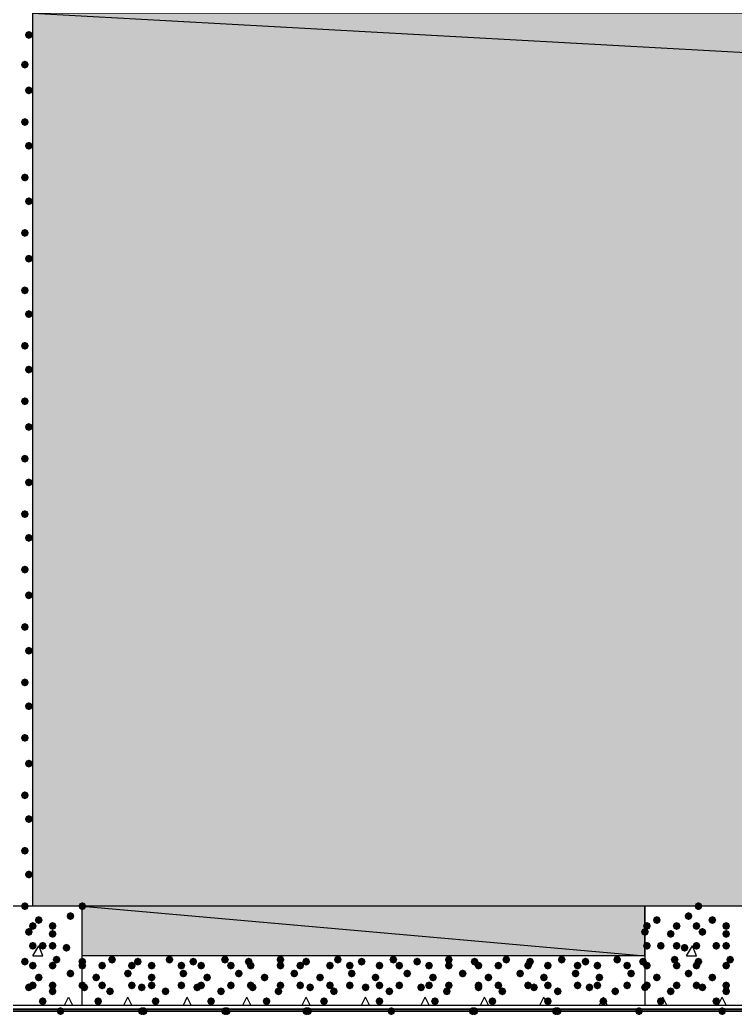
# Model space of a CAD drawing. Header units: millimetres. Extents: x 0 to 420, y 0 to 297.
# Drawn here: x 39.43 to 54.72, y 84.33 to 105.6 of the extents above; entities that cross this region are included whole.
import ezdxf

# ---------------------------------------------------------------- set-up
doc = ezdxf.new("R2010")
doc.units = ezdxf.units.MM
doc.layers.get('0').update_dxf_attribs({"linetype": 'CONTINUOUS'})

msp = doc.modelspace()

# ---------------------------------------------------------------- hatches: boundary and pattern name
at = {"true_color": 0x000008}
h = msp.add_hatch(color=0, dxfattribs=at)
h.paths.add_polyline_path([(385.826, 105.748667), (39.708667, 105.748667), (385.826, 86.656333)], flags=0)
h.paths.add_polyline_path([(39.708667, 105.748667), (385.826, 86.656333), (39.708667, 86.656333)], flags=0)
for points in [[(39.708667, 105.283), (39.683796, 105.223204), (39.624, 105.198333), (39.564204, 105.223204), (39.539333, 105.283), (39.564204, 105.342796), (39.624, 105.367667), (39.683796, 105.342796)], [(39.624, 104.648), (39.599129, 104.588204), (39.539333, 104.563333), (39.479538, 104.588204), (39.454667, 104.648), (39.479537, 104.707796), (39.539333, 104.732667), (39.599129, 104.707796)], [(39.708667, 104.097667), (39.683796, 104.037871), (39.624, 104.013), (39.564204, 104.037871), (39.539333, 104.097667), (39.564204, 104.157462), (39.624, 104.182333), (39.683796, 104.157463)], [(39.624, 103.420333), (39.599129, 103.360538), (39.539333, 103.335667), (39.479538, 103.360538), (39.454667, 103.420333), (39.479537, 103.480129), (39.539333, 103.505), (39.599129, 103.480129)], [(39.708667, 102.912333), (39.683796, 102.852537), (39.624, 102.827667), (39.564204, 102.852537), (39.539333, 102.912333), (39.564204, 102.972129), (39.624, 102.997), (39.683796, 102.972129)], [(39.624, 102.235), (39.599129, 102.175204), (39.539333, 102.150333), (39.479538, 102.175204), (39.454667, 102.235), (39.479537, 102.294796), (39.539333, 102.319667), (39.599129, 102.294796)], [(39.708667, 101.727), (39.683796, 101.667204), (39.624, 101.642333), (39.564204, 101.667204), (39.539333, 101.727), (39.564204, 101.786796), (39.624, 101.811667), (39.683796, 101.786796)], [(39.624, 101.049667), (39.599129, 100.989871), (39.539333, 100.965), (39.479538, 100.989871), (39.454667, 101.049667), (39.479537, 101.109462), (39.539333, 101.134333), (39.599129, 101.109463)], [(39.708667, 100.499333), (39.683796, 100.439537), (39.624, 100.414667), (39.564204, 100.439537), (39.539333, 100.499333), (39.564204, 100.559129), (39.624, 100.584), (39.683796, 100.559129)], [(39.624, 99.822), (39.599129, 99.762204), (39.539333, 99.737333), (39.479538, 99.762204), (39.454667, 99.822), (39.479537, 99.881796), (39.539333, 99.906667), (39.599129, 99.881796)], [(39.708667, 99.314), (39.683796, 99.254204), (39.624, 99.229333), (39.564204, 99.254204), (39.539333, 99.314), (39.564204, 99.373796), (39.624, 99.398667), (39.683796, 99.373796)], [(39.624, 98.636667), (39.599129, 98.576871), (39.539333, 98.552), (39.479538, 98.576871), (39.454667, 98.636667), (39.479537, 98.696462), (39.539333, 98.721333), (39.599129, 98.696463)], [(39.708667, 98.128667), (39.683796, 98.068871), (39.624, 98.044), (39.564204, 98.068871), (39.539333, 98.128667), (39.564204, 98.188462), (39.624, 98.213333), (39.683796, 98.188463)], [(39.624, 97.451333), (39.599129, 97.391537), (39.539333, 97.366667), (39.479538, 97.391537), (39.454667, 97.451333), (39.479537, 97.511129), (39.539333, 97.536), (39.599129, 97.511129)], [(39.708667, 96.901), (39.683796, 96.841204), (39.624, 96.816333), (39.564204, 96.841204), (39.539333, 96.901), (39.564204, 96.960796), (39.624, 96.985667), (39.683796, 96.960796)], [(39.624, 96.223667), (39.599129, 96.163871), (39.539333, 96.139), (39.479538, 96.163871), (39.454667, 96.223667), (39.479537, 96.283462), (39.539333, 96.308333), (39.599129, 96.283463)], [(39.708667, 95.715667), (39.683796, 95.655871), (39.624, 95.631), (39.564204, 95.655871), (39.539333, 95.715667), (39.564204, 95.775462), (39.624, 95.800333), (39.683796, 95.775463)], [(39.624, 95.038333), (39.599129, 94.978538), (39.539333, 94.953667), (39.479538, 94.978538), (39.454667, 95.038333), (39.479537, 95.098129), (39.539333, 95.123), (39.599129, 95.098129)], [(39.708667, 94.530333), (39.683796, 94.470538), (39.624, 94.445667), (39.564204, 94.470538), (39.539333, 94.530333), (39.564204, 94.590129), (39.624, 94.615), (39.683796, 94.590129)], [(39.624, 93.853), (39.599129, 93.793204), (39.539333, 93.768333), (39.479538, 93.793204), (39.454667, 93.853), (39.479537, 93.912796), (39.539333, 93.937667), (39.599129, 93.912796)], [(39.708667, 93.302667), (39.683796, 93.242871), (39.624, 93.218), (39.564204, 93.242871), (39.539333, 93.302667), (39.564204, 93.362462), (39.624, 93.387333), (39.683796, 93.362463)], [(39.624, 92.625333), (39.599129, 92.565538), (39.539333, 92.540667), (39.479538, 92.565538), (39.454667, 92.625333), (39.479537, 92.685129), (39.539333, 92.71), (39.599129, 92.685129)], [(39.708667, 92.117333), (39.683796, 92.057537), (39.624, 92.032667), (39.564204, 92.057537), (39.539333, 92.117333), (39.564204, 92.177129), (39.624, 92.202), (39.683796, 92.177129)], [(39.624, 91.44), (39.599129, 91.380204), (39.539333, 91.355333), (39.479538, 91.380204), (39.454667, 91.44), (39.479537, 91.499796), (39.539333, 91.524667), (39.599129, 91.499796)], [(39.708667, 90.932), (39.683796, 90.872204), (39.624, 90.847333), (39.564204, 90.872204), (39.539333, 90.932), (39.564204, 90.991796), (39.624, 91.016667), (39.683796, 90.991796)], [(39.624, 90.254667), (39.599129, 90.194871), (39.539333, 90.17), (39.479538, 90.194871), (39.454667, 90.254667), (39.479537, 90.314462), (39.539333, 90.339333), (39.599129, 90.314463)], [(39.708667, 89.704333), (39.683796, 89.644537), (39.624, 89.619667), (39.564204, 89.644537), (39.539333, 89.704333), (39.564204, 89.764129), (39.624, 89.789), (39.683796, 89.764129)], [(39.624, 89.027), (39.599129, 88.967204), (39.539333, 88.942333), (39.479538, 88.967204), (39.454667, 89.027), (39.479537, 89.086796), (39.539333, 89.111667), (39.599129, 89.086796)], [(39.708667, 88.519), (39.683796, 88.459204), (39.624, 88.434333), (39.564204, 88.459204), (39.539333, 88.519), (39.564204, 88.578796), (39.624, 88.603667), (39.683796, 88.578796)], [(39.624, 87.841667), (39.599129, 87.781871), (39.539333, 87.757), (39.479538, 87.781871), (39.454667, 87.841667), (39.479537, 87.901462), (39.539333, 87.926333), (39.599129, 87.901463)], [(39.708667, 87.333667), (39.683796, 87.273871), (39.624, 87.249), (39.564204, 87.273871), (39.539333, 87.333667), (39.564204, 87.393462), (39.624, 87.418333), (39.683796, 87.393463)], [(41.486667, 85.513333), (41.461796, 85.453537), (41.402, 85.428667), (41.342204, 85.453537), (41.317333, 85.513333), (41.342204, 85.573129), (41.402, 85.598), (41.461796, 85.573129)], [(42.037, 85.471), (42.012129, 85.411204), (41.952333, 85.386333), (41.892538, 85.411204), (41.867667, 85.471), (41.892537, 85.530796), (41.952333, 85.555667), (42.012129, 85.530796)], [(42.714333, 85.513333), (42.689462, 85.453537), (42.629667, 85.428667), (42.569871, 85.453537), (42.545, 85.513333), (42.569871, 85.573129), (42.629667, 85.598), (42.689462, 85.573129)], [(43.222333, 85.471), (43.197463, 85.411204), (43.137667, 85.386333), (43.077871, 85.411204), (43.053, 85.471), (43.077871, 85.530796), (43.137667, 85.555667), (43.197462, 85.530796)], [(43.899667, 85.513333), (43.874796, 85.453537), (43.815, 85.428667), (43.755204, 85.453537), (43.730333, 85.513333), (43.755204, 85.573129), (43.815, 85.598), (43.874796, 85.573129)], [(44.407667, 85.471), (44.382796, 85.411204), (44.323, 85.386333), (44.263204, 85.411204), (44.238333, 85.471), (44.263204, 85.530796), (44.323, 85.555667), (44.382796, 85.530796)], [(45.085, 85.513333), (45.060129, 85.453537), (45.000333, 85.428667), (44.940538, 85.453537), (44.915667, 85.513333), (44.940537, 85.573129), (45.000333, 85.598), (45.060129, 85.573129)], [(45.635333, 85.471), (45.610463, 85.411204), (45.550667, 85.386333), (45.490871, 85.411204), (45.466, 85.471), (45.490871, 85.530796), (45.550667, 85.555667), (45.610462, 85.530796)], [(46.312667, 85.513333), (46.287796, 85.453537), (46.228, 85.428667), (46.168204, 85.453537), (46.143333, 85.513333), (46.168204, 85.573129), (46.228, 85.598), (46.287796, 85.573129)], [(46.820667, 85.471), (46.795796, 85.411204), (46.736, 85.386333), (46.676204, 85.411204), (46.651333, 85.471), (46.676204, 85.530796), (46.736, 85.555667), (46.795796, 85.530796)], [(47.498, 85.513333), (47.473129, 85.453537), (47.413333, 85.428667), (47.353537, 85.453537), (47.328667, 85.513333), (47.353537, 85.573129), (47.413333, 85.598), (47.473129, 85.573129)], [(48.006, 85.471), (47.981129, 85.411204), (47.921333, 85.386333), (47.861537, 85.411204), (47.836667, 85.471), (47.861537, 85.530796), (47.921333, 85.555667), (47.981129, 85.530796)], [(48.683333, 85.513333), (48.658463, 85.453537), (48.598667, 85.428667), (48.538871, 85.453537), (48.514, 85.513333), (48.538871, 85.573129), (48.598667, 85.598), (48.658462, 85.573129)], [(49.233667, 85.471), (49.208796, 85.411204), (49.149, 85.386333), (49.089204, 85.411204), (49.064333, 85.471), (49.089204, 85.530796), (49.149, 85.555667), (49.208796, 85.530796)], [(49.911, 85.513333), (49.886129, 85.453537), (49.826333, 85.428667), (49.766537, 85.453537), (49.741667, 85.513333), (49.766537, 85.573129), (49.826333, 85.598), (49.886129, 85.573129)], [(50.419, 85.471), (50.394129, 85.411204), (50.334333, 85.386333), (50.274538, 85.411204), (50.249667, 85.471), (50.274537, 85.530796), (50.334333, 85.555667), (50.394129, 85.530796)], [(51.096333, 85.513333), (51.071462, 85.453537), (51.011667, 85.428667), (50.951871, 85.453537), (50.927, 85.513333), (50.951871, 85.573129), (51.011667, 85.598), (51.071462, 85.573129)], [(51.604333, 85.471), (51.579462, 85.411204), (51.519667, 85.386333), (51.459871, 85.411204), (51.435, 85.471), (51.459871, 85.530796), (51.519667, 85.555667), (51.579462, 85.530796)], [(52.281667, 85.513333), (52.256796, 85.453537), (52.197, 85.428667), (52.137204, 85.453537), (52.112333, 85.513333), (52.137204, 85.573129), (52.197, 85.598), (52.256796, 85.573129)], [(52.832, 85.471), (52.807129, 85.411204), (52.747333, 85.386333), (52.687538, 85.411204), (52.662667, 85.471), (52.687537, 85.530796), (52.747333, 85.555667), (52.807129, 85.530796)], [(40.851667, 85.386333), (40.826796, 85.326537), (40.767, 85.301667), (40.707204, 85.326537), (40.682333, 85.386333), (40.707204, 85.446129), (40.767, 85.471), (40.826796, 85.446129)], [(41.275, 85.386333), (41.250129, 85.326537), (41.190333, 85.301667), (41.130538, 85.326537), (41.105667, 85.386333), (41.130537, 85.446129), (41.190333, 85.471), (41.250129, 85.446129)], [(41.91, 85.386333), (41.885129, 85.326537), (41.825333, 85.301667), (41.765538, 85.326537), (41.740667, 85.386333), (41.765537, 85.446129), (41.825333, 85.471), (41.885129, 85.446129)], [(42.333333, 85.386333), (42.308463, 85.326537), (42.248667, 85.301667), (42.188871, 85.326537), (42.164, 85.386333), (42.188871, 85.446129), (42.248667, 85.471), (42.308462, 85.446129)], [(42.968333, 85.386333), (42.943463, 85.326537), (42.883667, 85.301667), (42.823871, 85.326537), (42.799, 85.386333), (42.823871, 85.446129), (42.883667, 85.471), (42.943462, 85.446129)], [(43.391667, 85.386333), (43.366796, 85.326537), (43.307, 85.301667), (43.247204, 85.326537), (43.222333, 85.386333), (43.247204, 85.446129), (43.307, 85.471), (43.366796, 85.446129)], [(44.026667, 85.386333), (44.001796, 85.326537), (43.942, 85.301667), (43.882204, 85.326537), (43.857333, 85.386333), (43.882204, 85.446129), (43.942, 85.471), (44.001796, 85.446129)], [(44.45, 85.386333), (44.425129, 85.326537), (44.365333, 85.301667), (44.305538, 85.326537), (44.280667, 85.386333), (44.305537, 85.446129), (44.365333, 85.471), (44.425129, 85.446129)], [(45.085, 85.386333), (45.060129, 85.326537), (45.000333, 85.301667), (44.940538, 85.326537), (44.915667, 85.386333), (44.940537, 85.446129), (45.000333, 85.471), (45.060129, 85.446129)], [(45.508333, 85.386333), (45.483463, 85.326537), (45.423667, 85.301667), (45.363871, 85.326537), (45.339, 85.386333), (45.363871, 85.446129), (45.423667, 85.471), (45.483462, 85.446129)], [(46.143333, 85.386333), (46.118463, 85.326537), (46.058667, 85.301667), (45.998871, 85.326537), (45.974, 85.386333), (45.998871, 85.446129), (46.058667, 85.471), (46.118462, 85.446129)], [(46.566667, 85.386333), (46.541796, 85.326537), (46.482, 85.301667), (46.422204, 85.326537), (46.397333, 85.386333), (46.422204, 85.446129), (46.482, 85.471), (46.541796, 85.446129)], [(47.201667, 85.386333), (47.176796, 85.326537), (47.117, 85.301667), (47.057204, 85.326537), (47.032333, 85.386333), (47.057204, 85.446129), (47.117, 85.471), (47.176796, 85.446129)], [(47.625, 85.386333), (47.600129, 85.326537), (47.540333, 85.301667), (47.480538, 85.326537), (47.455667, 85.386333), (47.480537, 85.446129), (47.540333, 85.471), (47.600129, 85.446129)], [(48.26, 85.386333), (48.235129, 85.326537), (48.175333, 85.301667), (48.115538, 85.326537), (48.090667, 85.386333), (48.115537, 85.446129), (48.175333, 85.471), (48.235129, 85.446129)], [(48.683333, 85.386333), (48.658463, 85.326537), (48.598667, 85.301667), (48.538871, 85.326537), (48.514, 85.386333), (48.538871, 85.446129), (48.598667, 85.471), (48.658462, 85.446129)], [(49.318333, 85.386333), (49.293463, 85.326537), (49.233667, 85.301667), (49.173871, 85.326537), (49.149, 85.386333), (49.173871, 85.446129), (49.233667, 85.471), (49.293462, 85.446129)], [(49.741667, 85.386333), (49.716796, 85.326537), (49.657, 85.301667), (49.597204, 85.326537), (49.572333, 85.386333), (49.597204, 85.446129), (49.657, 85.471), (49.716796, 85.446129)], [(50.376667, 85.386333), (50.351796, 85.326537), (50.292, 85.301667), (50.232204, 85.326537), (50.207333, 85.386333), (50.232204, 85.446129), (50.292, 85.471), (50.351796, 85.446129)], [(50.8, 85.386333), (50.775129, 85.326537), (50.715333, 85.301667), (50.655538, 85.326537), (50.630667, 85.386333), (50.655537, 85.446129), (50.715333, 85.471), (50.775129, 85.446129)], [(51.435, 85.386333), (51.410129, 85.326537), (51.350333, 85.301667), (51.290538, 85.326537), (51.265667, 85.386333), (51.290537, 85.446129), (51.350333, 85.471), (51.410129, 85.446129)], [(51.858333, 85.386333), (51.833463, 85.326537), (51.773667, 85.301667), (51.713871, 85.326537), (51.689, 85.386333), (51.713871, 85.446129), (51.773667, 85.471), (51.833462, 85.446129)], [(52.493333, 85.386333), (52.468463, 85.326537), (52.408667, 85.301667), (52.348871, 85.326537), (52.324, 85.386333), (52.348871, 85.446129), (52.408667, 85.471), (52.468462, 85.446129)], [(41.148, 85.132333), (41.123129, 85.072538), (41.063333, 85.047667), (41.003538, 85.072538), (40.978667, 85.132333), (41.003537, 85.192129), (41.063333, 85.217), (41.123129, 85.192129)], [(41.825333, 85.217), (41.800463, 85.157204), (41.740667, 85.132333), (41.680871, 85.157204), (41.656, 85.217), (41.680871, 85.276796), (41.740667, 85.301667), (41.800462, 85.276796)], [(42.333333, 85.132333), (42.308463, 85.072538), (42.248667, 85.047667), (42.188871, 85.072538), (42.164, 85.132333), (42.188871, 85.192129), (42.248667, 85.217), (42.308462, 85.192129)], [(43.010667, 85.217), (42.985796, 85.157204), (42.926, 85.132333), (42.866204, 85.157204), (42.841333, 85.217), (42.866204, 85.276796), (42.926, 85.301667), (42.985796, 85.276796)], [(43.518667, 85.132333), (43.493796, 85.072538), (43.434, 85.047667), (43.374204, 85.072538), (43.349333, 85.132333), (43.374204, 85.192129), (43.434, 85.217), (43.493796, 85.192129)], [(44.196, 85.217), (44.171129, 85.157204), (44.111333, 85.132333), (44.051537, 85.157204), (44.026667, 85.217), (44.051537, 85.276796), (44.111333, 85.301667), (44.171129, 85.276796)], [(44.746333, 85.132333), (44.721462, 85.072538), (44.661667, 85.047667), (44.601871, 85.072538), (44.577, 85.132333), (44.601871, 85.192129), (44.661667, 85.217), (44.721462, 85.192129)], [(45.381333, 85.217), (45.356462, 85.157204), (45.296667, 85.132333), (45.236871, 85.157204), (45.212, 85.217), (45.236871, 85.276796), (45.296667, 85.301667), (45.356462, 85.276796)], [(45.931667, 85.132333), (45.906796, 85.072538), (45.847, 85.047667), (45.787204, 85.072538), (45.762333, 85.132333), (45.787204, 85.192129), (45.847, 85.217), (45.906796, 85.192129)], [(46.609, 85.217), (46.584129, 85.157204), (46.524333, 85.132333), (46.464538, 85.157204), (46.439667, 85.217), (46.464537, 85.276796), (46.524333, 85.301667), (46.584129, 85.276796)], [(47.117, 85.132333), (47.092129, 85.072538), (47.032333, 85.047667), (46.972538, 85.072538), (46.947667, 85.132333), (46.972537, 85.192129), (47.032333, 85.217), (47.092129, 85.192129)], [(47.794333, 85.217), (47.769462, 85.157204), (47.709667, 85.132333), (47.649871, 85.157204), (47.625, 85.217), (47.649871, 85.276796), (47.709667, 85.301667), (47.769462, 85.276796)], [(48.344667, 85.132333), (48.319796, 85.072538), (48.26, 85.047667), (48.200204, 85.072538), (48.175333, 85.132333), (48.200204, 85.192129), (48.26, 85.217), (48.319796, 85.192129)], [(48.979667, 85.217), (48.954796, 85.157204), (48.895, 85.132333), (48.835204, 85.157204), (48.810333, 85.217), (48.835204, 85.276796), (48.895, 85.301667), (48.954796, 85.276796)], [(49.53, 85.132333), (49.505129, 85.072538), (49.445333, 85.047667), (49.385538, 85.072538), (49.360667, 85.132333), (49.385537, 85.192129), (49.445333, 85.217), (49.505129, 85.192129)], [(50.207333, 85.217), (50.182463, 85.157204), (50.122667, 85.132333), (50.062871, 85.157204), (50.038, 85.217), (50.062871, 85.276796), (50.122667, 85.301667), (50.182462, 85.276796)], [(50.715333, 85.132333), (50.690463, 85.072538), (50.630667, 85.047667), (50.570871, 85.072538), (50.546, 85.132333), (50.570871, 85.192129), (50.630667, 85.217), (50.690462, 85.192129)], [(51.392667, 85.217), (51.367796, 85.157204), (51.308, 85.132333), (51.248204, 85.157204), (51.223333, 85.217), (51.248204, 85.276796), (51.308, 85.301667), (51.367796, 85.276796)], [(51.900667, 85.132333), (51.875796, 85.072538), (51.816, 85.047667), (51.756204, 85.072538), (51.731333, 85.132333), (51.756204, 85.192129), (51.816, 85.217), (51.875796, 85.192129)], [(52.578, 85.217), (52.553129, 85.157204), (52.493333, 85.132333), (52.433538, 85.157204), (52.408667, 85.217), (52.433537, 85.276796), (52.493333, 85.301667), (52.553129, 85.276796)], [(40.851667, 84.963), (40.826796, 84.903204), (40.767, 84.878333), (40.707204, 84.903204), (40.682333, 84.963), (40.707204, 85.022796), (40.767, 85.047667), (40.826796, 85.022796)], [(40.894, 84.920667), (40.869129, 84.860871), (40.809333, 84.836), (40.749538, 84.860871), (40.724667, 84.920667), (40.749537, 84.980462), (40.809333, 85.005333), (40.869129, 84.980463)], [(41.275, 84.963), (41.250129, 84.903204), (41.190333, 84.878333), (41.130538, 84.903204), (41.105667, 84.963), (41.130537, 85.022796), (41.190333, 85.047667), (41.250129, 85.022796)], [(41.444333, 84.836), (41.419462, 84.776204), (41.359667, 84.751333), (41.299871, 84.776204), (41.275, 84.836), (41.299871, 84.895796), (41.359667, 84.920667), (41.419462, 84.895796)], [(41.91, 84.963), (41.885129, 84.903204), (41.825333, 84.878333), (41.765538, 84.903204), (41.740667, 84.963), (41.765537, 85.022796), (41.825333, 85.047667), (41.885129, 85.022796)], [(42.121667, 84.920667), (42.096796, 84.860871), (42.037, 84.836), (41.977204, 84.860871), (41.952333, 84.920667), (41.977204, 84.980462), (42.037, 85.005333), (42.096796, 84.980463)], [(42.333333, 84.963), (42.308463, 84.903204), (42.248667, 84.878333), (42.188871, 84.903204), (42.164, 84.963), (42.188871, 85.022796), (42.248667, 85.047667), (42.308462, 85.022796)], [(42.629667, 84.836), (42.604796, 84.776204), (42.545, 84.751333), (42.485204, 84.776204), (42.460333, 84.836), (42.485204, 84.895796), (42.545, 84.920667), (42.604796, 84.895796)], [(42.968333, 84.963), (42.943463, 84.903204), (42.883667, 84.878333), (42.823871, 84.903204), (42.799, 84.963), (42.823871, 85.022796), (42.883667, 85.047667), (42.943462, 85.022796)], [(43.307, 84.920667), (43.282129, 84.860871), (43.222333, 84.836), (43.162538, 84.860871), (43.137667, 84.920667), (43.162537, 84.980462), (43.222333, 85.005333), (43.282129, 84.980463)], [(43.391667, 84.963), (43.366796, 84.903204), (43.307, 84.878333), (43.247204, 84.903204), (43.222333, 84.963), (43.247204, 85.022796), (43.307, 85.047667), (43.366796, 85.022796)], [(43.815, 84.836), (43.790129, 84.776204), (43.730333, 84.751333), (43.670538, 84.776204), (43.645667, 84.836), (43.670537, 84.895796), (43.730333, 84.920667), (43.790129, 84.895796)], [(44.026667, 84.963), (44.001796, 84.903204), (43.942, 84.878333), (43.882204, 84.903204), (43.857333, 84.963), (43.882204, 85.022796), (43.942, 85.047667), (44.001796, 85.022796)], [(44.45, 84.963), (44.425129, 84.903204), (44.365333, 84.878333), (44.305538, 84.903204), (44.280667, 84.963), (44.305537, 85.022796), (44.365333, 85.047667), (44.425129, 85.022796)], [(44.492333, 84.920667), (44.467463, 84.860871), (44.407667, 84.836), (44.347871, 84.860871), (44.323, 84.920667), (44.347871, 84.980462), (44.407667, 85.005333), (44.467462, 84.980463)], [(45.042667, 84.836), (45.017796, 84.776204), (44.958, 84.751333), (44.898204, 84.776204), (44.873333, 84.836), (44.898204, 84.895796), (44.958, 84.920667), (45.017796, 84.895796)], [(45.085, 84.963), (45.060129, 84.903204), (45.000333, 84.878333), (44.940538, 84.903204), (44.915667, 84.963), (44.940537, 85.022796), (45.000333, 85.047667), (45.060129, 85.022796)], [(45.508333, 84.963), (45.483463, 84.903204), (45.423667, 84.878333), (45.363871, 84.903204), (45.339, 84.963), (45.363871, 85.022796), (45.423667, 85.047667), (45.483462, 85.022796)], [(45.72, 84.920667), (45.695129, 84.860871), (45.635333, 84.836), (45.575538, 84.860871), (45.550667, 84.920667), (45.575537, 84.980462), (45.635333, 85.005333), (45.695129, 84.980463)], [(46.143333, 84.963), (46.118463, 84.903204), (46.058667, 84.878333), (45.998871, 84.903204), (45.974, 84.963), (45.998871, 85.022796), (46.058667, 85.047667), (46.118462, 85.022796)], [(46.228, 84.836), (46.203129, 84.776204), (46.143333, 84.751333), (46.083537, 84.776204), (46.058667, 84.836), (46.083537, 84.895796), (46.143333, 84.920667), (46.203129, 84.895796)], [(46.566667, 84.963), (46.541796, 84.903204), (46.482, 84.878333), (46.422204, 84.903204), (46.397333, 84.963), (46.422204, 85.022796), (46.482, 85.047667), (46.541796, 85.022796)], [(46.905333, 84.920667), (46.880463, 84.860871), (46.820667, 84.836), (46.760871, 84.860871), (46.736, 84.920667), (46.760871, 84.980462), (46.820667, 85.005333), (46.880462, 84.980463)], [(47.201667, 84.963), (47.176796, 84.903204), (47.117, 84.878333), (47.057204, 84.903204), (47.032333, 84.963), (47.057204, 85.022796), (47.117, 85.047667), (47.176796, 85.022796)], [(47.413333, 84.836), (47.388463, 84.776204), (47.328667, 84.751333), (47.268871, 84.776204), (47.244, 84.836), (47.268871, 84.895796), (47.328667, 84.920667), (47.388462, 84.895796)], [(47.625, 84.963), (47.600129, 84.903204), (47.540333, 84.878333), (47.480538, 84.903204), (47.455667, 84.963), (47.480537, 85.022796), (47.540333, 85.047667), (47.600129, 85.022796)], [(48.090667, 84.920667), (48.065796, 84.860871), (48.006, 84.836), (47.946204, 84.860871), (47.921333, 84.920667), (47.946204, 84.980462), (48.006, 85.005333), (48.065796, 84.980463)], [(48.26, 84.963), (48.235129, 84.903204), (48.175333, 84.878333), (48.115538, 84.903204), (48.090667, 84.963), (48.115537, 85.022796), (48.175333, 85.047667), (48.235129, 85.022796)], [(48.641, 84.836), (48.616129, 84.776204), (48.556333, 84.751333), (48.496537, 84.776204), (48.471667, 84.836), (48.496537, 84.895796), (48.556333, 84.920667), (48.616129, 84.895796)], [(48.683333, 84.963), (48.658463, 84.903204), (48.598667, 84.878333), (48.538871, 84.903204), (48.514, 84.963), (48.538871, 85.022796), (48.598667, 85.047667), (48.658462, 85.022796)], [(49.318333, 84.963), (49.293463, 84.903204), (49.233667, 84.878333), (49.173871, 84.903204), (49.149, 84.963), (49.173871, 85.022796), (49.233667, 85.047667), (49.293462, 85.022796)], [(49.318333, 84.920667), (49.293463, 84.860871), (49.233667, 84.836), (49.173871, 84.860871), (49.149, 84.920667), (49.173871, 84.980462), (49.233667, 85.005333), (49.293462, 84.980463)], [(49.741667, 84.963), (49.716796, 84.903204), (49.657, 84.878333), (49.597204, 84.903204), (49.572333, 84.963), (49.597204, 85.022796), (49.657, 85.047667), (49.716796, 85.022796)], [(49.826333, 84.836), (49.801463, 84.776204), (49.741667, 84.751333), (49.681871, 84.776204), (49.657, 84.836), (49.681871, 84.895796), (49.741667, 84.920667), (49.801462, 84.895796)], [(50.376667, 84.963), (50.351796, 84.903204), (50.292, 84.878333), (50.232204, 84.903204), (50.207333, 84.963), (50.232204, 85.022796), (50.292, 85.047667), (50.351796, 85.022796)], [(50.503667, 84.920667), (50.478796, 84.860871), (50.419, 84.836), (50.359204, 84.860871), (50.334333, 84.920667), (50.359204, 84.980462), (50.419, 85.005333), (50.478796, 84.980463)], [(50.8, 84.963), (50.775129, 84.903204), (50.715333, 84.878333), (50.655538, 84.903204), (50.630667, 84.963), (50.655537, 85.022796), (50.715333, 85.047667), (50.775129, 85.022796)], [(51.011667, 84.836), (50.986796, 84.776204), (50.927, 84.751333), (50.867204, 84.776204), (50.842333, 84.836), (50.867204, 84.895796), (50.927, 84.920667), (50.986796, 84.895796)], [(51.435, 84.963), (51.410129, 84.903204), (51.350333, 84.878333), (51.290538, 84.903204), (51.265667, 84.963), (51.290537, 85.022796), (51.350333, 85.047667), (51.410129, 85.022796)], [(51.689, 84.920667), (51.664129, 84.860871), (51.604333, 84.836), (51.544538, 84.860871), (51.519667, 84.920667), (51.544537, 84.980462), (51.604333, 85.005333), (51.664129, 84.980463)], [(51.858333, 84.963), (51.833463, 84.903204), (51.773667, 84.878333), (51.713871, 84.903204), (51.689, 84.963), (51.713871, 85.022796), (51.773667, 85.047667), (51.833462, 85.022796)], [(52.239333, 84.836), (52.214462, 84.776204), (52.154667, 84.751333), (52.094871, 84.776204), (52.07, 84.836), (52.094871, 84.895796), (52.154667, 84.920667), (52.214462, 84.895796)], [(52.493333, 84.963), (52.468463, 84.903204), (52.408667, 84.878333), (52.348871, 84.903204), (52.324, 84.963), (52.348871, 85.022796), (52.408667, 85.047667), (52.468462, 85.022796)], [(41.190333, 84.624333), (41.165463, 84.564537), (41.105667, 84.539667), (41.045871, 84.564537), (41.021, 84.624333), (41.045871, 84.684129), (41.105667, 84.709), (41.165462, 84.684129)], [(42.418, 84.624333), (42.393129, 84.564537), (42.333333, 84.539667), (42.273537, 84.564537), (42.248667, 84.624333), (42.273537, 84.684129), (42.333333, 84.709), (42.393129, 84.684129)], [(43.603333, 84.624333), (43.578463, 84.564537), (43.518667, 84.539667), (43.458871, 84.564537), (43.434, 84.624333), (43.458871, 84.684129), (43.518667, 84.709), (43.578462, 84.684129)], [(44.788667, 84.624333), (44.763796, 84.564537), (44.704, 84.539667), (44.644204, 84.564537), (44.619333, 84.624333), (44.644204, 84.684129), (44.704, 84.709), (44.763796, 84.684129)], [(46.016333, 84.624333), (45.991462, 84.564537), (45.931667, 84.539667), (45.871871, 84.564537), (45.847, 84.624333), (45.871871, 84.684129), (45.931667, 84.709), (45.991462, 84.684129)], [(47.201667, 84.624333), (47.176796, 84.564537), (47.117, 84.539667), (47.057204, 84.564537), (47.032333, 84.624333), (47.057204, 84.684129), (47.117, 84.709), (47.176796, 84.684129)], [(48.387, 84.624333), (48.362129, 84.564537), (48.302333, 84.539667), (48.242538, 84.564537), (48.217667, 84.624333), (48.242537, 84.684129), (48.302333, 84.709), (48.362129, 84.684129)], [(49.614667, 84.624333), (49.589796, 84.564537), (49.53, 84.539667), (49.470204, 84.564537), (49.445333, 84.624333), (49.470204, 84.684129), (49.53, 84.709), (49.589796, 84.684129)], [(50.8, 84.624333), (50.775129, 84.564537), (50.715333, 84.539667), (50.655538, 84.564537), (50.630667, 84.624333), (50.655537, 84.684129), (50.715333, 84.709), (50.775129, 84.684129)], [(51.985333, 84.624333), (51.960463, 84.564537), (51.900667, 84.539667), (51.840871, 84.564537), (51.816, 84.624333), (51.840871, 84.684129), (51.900667, 84.709), (51.960462, 84.684129)]]:
    msp.add_hatch(color=0, dxfattribs=at).paths.add_polyline_path(points, flags=0)
at = {"true_color": 0x000007}
for points in [[(39.624, 86.656333), (39.599129, 86.596537), (39.539333, 86.571667), (39.479538, 86.596537), (39.454667, 86.656333), (39.479537, 86.716129), (39.539333, 86.741), (39.599129, 86.716129)], [(40.851667, 86.656333), (40.826796, 86.596537), (40.767, 86.571667), (40.707204, 86.596537), (40.682333, 86.656333), (40.707204, 86.716129), (40.767, 86.741), (40.826796, 86.716129)], [(54.017333, 86.656333), (53.992463, 86.596537), (53.932667, 86.571667), (53.872871, 86.596537), (53.848, 86.656333), (53.872871, 86.716129), (53.932667, 86.741), (53.992462, 86.716129)], [(39.920333, 86.36), (39.895463, 86.300204), (39.835667, 86.275333), (39.775871, 86.300204), (39.751, 86.36), (39.775871, 86.419796), (39.835667, 86.444667), (39.895462, 86.419796)], [(40.597667, 86.444667), (40.572796, 86.384871), (40.513, 86.36), (40.453204, 86.384871), (40.428333, 86.444667), (40.453204, 86.504462), (40.513, 86.529333), (40.572796, 86.504463)], [(53.128333, 86.36), (53.103463, 86.300204), (53.043667, 86.275333), (52.983871, 86.300204), (52.959, 86.36), (52.983871, 86.419796), (53.043667, 86.444667), (53.103462, 86.419796)], [(53.805667, 86.444667), (53.780796, 86.384871), (53.721, 86.36), (53.661204, 86.384871), (53.636333, 86.444667), (53.661204, 86.504462), (53.721, 86.529333), (53.780796, 86.504463)], [(54.313667, 86.36), (54.288796, 86.300204), (54.229, 86.275333), (54.169204, 86.300204), (54.144333, 86.36), (54.169204, 86.419796), (54.229, 86.444667), (54.288796, 86.419796)], [(39.708667, 86.106), (39.683796, 86.046204), (39.624, 86.021333), (39.564204, 86.046204), (39.539333, 86.106), (39.564204, 86.165796), (39.624, 86.190667), (39.683796, 86.165796)], [(39.793333, 86.233), (39.768463, 86.173204), (39.708667, 86.148333), (39.648871, 86.173204), (39.624, 86.233), (39.648871, 86.292796), (39.708667, 86.317667), (39.768462, 86.292796)], [(40.216667, 86.233), (40.191796, 86.173204), (40.132, 86.148333), (40.072204, 86.173204), (40.047333, 86.233), (40.072204, 86.292796), (40.132, 86.317667), (40.191796, 86.292796)], [(52.874333, 86.106), (52.849462, 86.046204), (52.789667, 86.021333), (52.729871, 86.046204), (52.705, 86.106), (52.729871, 86.165796), (52.789667, 86.190667), (52.849462, 86.165796)], [(52.916667, 86.233), (52.891796, 86.173204), (52.832, 86.148333), (52.772204, 86.173204), (52.747333, 86.233), (52.772204, 86.292796), (52.832, 86.317667), (52.891796, 86.292796)], [(53.551667, 86.233), (53.526796, 86.173204), (53.467, 86.148333), (53.407204, 86.173204), (53.382333, 86.233), (53.407204, 86.292796), (53.467, 86.317667), (53.526796, 86.292796)], [(53.975, 86.233), (53.950129, 86.173204), (53.890333, 86.148333), (53.830538, 86.173204), (53.805667, 86.233), (53.830537, 86.292796), (53.890333, 86.317667), (53.950129, 86.292796)], [(54.102, 86.106), (54.077129, 86.046204), (54.017333, 86.021333), (53.957538, 86.046204), (53.932667, 86.106), (53.957537, 86.165796), (54.017333, 86.190667), (54.077129, 86.165796)], [(54.61, 86.233), (54.585129, 86.173204), (54.525333, 86.148333), (54.465538, 86.173204), (54.440667, 86.233), (54.465537, 86.292796), (54.525333, 86.317667), (54.585129, 86.292796)], [(40.216667, 86.063667), (40.191796, 86.003871), (40.132, 85.979), (40.072204, 86.003871), (40.047333, 86.063667), (40.072204, 86.123462), (40.132, 86.148333), (40.191796, 86.123463)], [(53.424667, 86.063667), (53.399796, 86.003871), (53.34, 85.979), (53.280204, 86.003871), (53.255333, 86.063667), (53.280204, 86.123462), (53.34, 86.148333), (53.399796, 86.123463)], [(54.61, 86.063667), (54.585129, 86.003871), (54.525333, 85.979), (54.465538, 86.003871), (54.440667, 86.063667), (54.465537, 86.123462), (54.525333, 86.148333), (54.585129, 86.123463)], [(39.793333, 85.809667), (39.768463, 85.749871), (39.708667, 85.725), (39.648871, 85.749871), (39.624, 85.809667), (39.648871, 85.869462), (39.708667, 85.894333), (39.768462, 85.869463)], [(40.005, 85.809667), (39.980129, 85.749871), (39.920333, 85.725), (39.860538, 85.749871), (39.835667, 85.809667), (39.860537, 85.869462), (39.920333, 85.894333), (39.980129, 85.869463)], [(40.216667, 85.809667), (40.191796, 85.749871), (40.132, 85.725), (40.072204, 85.749871), (40.047333, 85.809667), (40.072204, 85.869462), (40.132, 85.894333), (40.191796, 85.869463)], [(40.513, 85.767333), (40.488129, 85.707538), (40.428333, 85.682667), (40.368537, 85.707538), (40.343667, 85.767333), (40.368537, 85.827129), (40.428333, 85.852), (40.488129, 85.827129)], [(52.916667, 85.809667), (52.891796, 85.749871), (52.832, 85.725), (52.772204, 85.749871), (52.747333, 85.809667), (52.772204, 85.869462), (52.832, 85.894333), (52.891796, 85.869463)], [(53.213, 85.809667), (53.188129, 85.749871), (53.128333, 85.725), (53.068537, 85.749871), (53.043667, 85.809667), (53.068537, 85.869462), (53.128333, 85.894333), (53.188129, 85.869463)], [(53.551667, 85.809667), (53.526796, 85.749871), (53.467, 85.725), (53.407204, 85.749871), (53.382333, 85.809667), (53.407204, 85.869462), (53.467, 85.894333), (53.526796, 85.869463)], [(53.721, 85.767333), (53.696129, 85.707538), (53.636333, 85.682667), (53.576537, 85.707538), (53.551667, 85.767333), (53.576537, 85.827129), (53.636333, 85.852), (53.696129, 85.827129)], [(53.975, 85.809667), (53.950129, 85.749871), (53.890333, 85.725), (53.830538, 85.749871), (53.805667, 85.809667), (53.830537, 85.869462), (53.890333, 85.894333), (53.950129, 85.869463)], [(54.398333, 85.809667), (54.373463, 85.749871), (54.313667, 85.725), (54.253871, 85.749871), (54.229, 85.809667), (54.253871, 85.869462), (54.313667, 85.894333), (54.373462, 85.869463)], [(54.61, 85.809667), (54.585129, 85.749871), (54.525333, 85.725), (54.465538, 85.749871), (54.440667, 85.809667), (54.465537, 85.869462), (54.525333, 85.894333), (54.585129, 85.869463)], [(39.624, 85.471), (39.599129, 85.411204), (39.539333, 85.386333), (39.479538, 85.411204), (39.454667, 85.471), (39.479537, 85.530796), (39.539333, 85.555667), (39.599129, 85.530796)], [(40.301333, 85.513333), (40.276463, 85.453537), (40.216667, 85.428667), (40.156871, 85.453537), (40.132, 85.513333), (40.156871, 85.573129), (40.216667, 85.598), (40.276462, 85.573129)], [(40.851667, 85.471), (40.826796, 85.411204), (40.767, 85.386333), (40.707204, 85.411204), (40.682333, 85.471), (40.707204, 85.530796), (40.767, 85.555667), (40.826796, 85.530796)], [(53.509333, 85.513333), (53.484462, 85.453537), (53.424667, 85.428667), (53.364871, 85.453537), (53.34, 85.513333), (53.364871, 85.573129), (53.424667, 85.598), (53.484462, 85.573129)], [(54.017333, 85.471), (53.992463, 85.411204), (53.932667, 85.386333), (53.872871, 85.411204), (53.848, 85.471), (53.872871, 85.530796), (53.932667, 85.555667), (53.992462, 85.530796)], [(54.694667, 85.513333), (54.669796, 85.453537), (54.61, 85.428667), (54.550204, 85.453537), (54.525333, 85.513333), (54.550204, 85.573129), (54.61, 85.598), (54.669796, 85.573129)], [(39.793333, 85.386333), (39.768463, 85.326537), (39.708667, 85.301667), (39.648871, 85.326537), (39.624, 85.386333), (39.648871, 85.446129), (39.708667, 85.471), (39.768462, 85.446129)], [(40.216667, 85.386333), (40.191796, 85.326537), (40.132, 85.301667), (40.072204, 85.326537), (40.047333, 85.386333), (40.072204, 85.446129), (40.132, 85.471), (40.191796, 85.446129)], [(52.916667, 85.386333), (52.891796, 85.326537), (52.832, 85.301667), (52.772204, 85.326537), (52.747333, 85.386333), (52.772204, 85.446129), (52.832, 85.471), (52.891796, 85.446129)], [(53.551667, 85.386333), (53.526796, 85.326537), (53.467, 85.301667), (53.407204, 85.326537), (53.382333, 85.386333), (53.407204, 85.446129), (53.467, 85.471), (53.526796, 85.446129)], [(53.975, 85.386333), (53.950129, 85.326537), (53.890333, 85.301667), (53.830538, 85.326537), (53.805667, 85.386333), (53.830537, 85.446129), (53.890333, 85.471), (53.950129, 85.446129)], [(54.61, 85.386333), (54.585129, 85.326537), (54.525333, 85.301667), (54.465538, 85.326537), (54.440667, 85.386333), (54.465537, 85.446129), (54.525333, 85.471), (54.585129, 85.446129)], [(39.920333, 85.132333), (39.895463, 85.072538), (39.835667, 85.047667), (39.775871, 85.072538), (39.751, 85.132333), (39.775871, 85.192129), (39.835667, 85.217), (39.895462, 85.192129)], [(40.597667, 85.217), (40.572796, 85.157204), (40.513, 85.132333), (40.453204, 85.157204), (40.428333, 85.217), (40.453204, 85.276796), (40.513, 85.301667), (40.572796, 85.276796)], [(53.128333, 85.132333), (53.103463, 85.072538), (53.043667, 85.047667), (52.983871, 85.072538), (52.959, 85.132333), (52.983871, 85.192129), (53.043667, 85.217), (53.103462, 85.192129)], [(53.805667, 85.217), (53.780796, 85.157204), (53.721, 85.132333), (53.661204, 85.157204), (53.636333, 85.217), (53.661204, 85.276796), (53.721, 85.301667), (53.780796, 85.276796)], [(54.313667, 85.132333), (54.288796, 85.072538), (54.229, 85.047667), (54.169204, 85.072538), (54.144333, 85.132333), (54.169204, 85.192129), (54.229, 85.217), (54.288796, 85.192129)], [(39.708667, 84.920667), (39.683796, 84.860871), (39.624, 84.836), (39.564204, 84.860871), (39.539333, 84.920667), (39.564204, 84.980462), (39.624, 85.005333), (39.683796, 84.980463)], [(39.793333, 84.963), (39.768463, 84.903204), (39.708667, 84.878333), (39.648871, 84.903204), (39.624, 84.963), (39.648871, 85.022796), (39.708667, 85.047667), (39.768462, 85.022796)], [(40.216667, 84.963), (40.191796, 84.903204), (40.132, 84.878333), (40.072204, 84.903204), (40.047333, 84.963), (40.072204, 85.022796), (40.132, 85.047667), (40.191796, 85.022796)], [(40.216667, 84.836), (40.191796, 84.776204), (40.132, 84.751333), (40.072204, 84.776204), (40.047333, 84.836), (40.072204, 84.895796), (40.132, 84.920667), (40.191796, 84.895796)], [(52.874333, 84.920667), (52.849462, 84.860871), (52.789667, 84.836), (52.729871, 84.860871), (52.705, 84.920667), (52.729871, 84.980462), (52.789667, 85.005333), (52.849462, 84.980463)], [(52.916667, 84.963), (52.891796, 84.903204), (52.832, 84.878333), (52.772204, 84.903204), (52.747333, 84.963), (52.772204, 85.022796), (52.832, 85.047667), (52.891796, 85.022796)], [(53.424667, 84.836), (53.399796, 84.776204), (53.34, 84.751333), (53.280204, 84.776204), (53.255333, 84.836), (53.280204, 84.895796), (53.34, 84.920667), (53.399796, 84.895796)], [(53.551667, 84.963), (53.526796, 84.903204), (53.467, 84.878333), (53.407204, 84.903204), (53.382333, 84.963), (53.407204, 85.022796), (53.467, 85.047667), (53.526796, 85.022796)], [(53.975, 84.963), (53.950129, 84.903204), (53.890333, 84.878333), (53.830538, 84.903204), (53.805667, 84.963), (53.830537, 85.022796), (53.890333, 85.047667), (53.950129, 85.022796)], [(54.102, 84.920667), (54.077129, 84.860871), (54.017333, 84.836), (53.957538, 84.860871), (53.932667, 84.920667), (53.957537, 84.980462), (54.017333, 85.005333), (54.077129, 84.980463)], [(54.61, 84.963), (54.585129, 84.903204), (54.525333, 84.878333), (54.465538, 84.903204), (54.440667, 84.963), (54.465537, 85.022796), (54.525333, 85.047667), (54.585129, 85.022796)], [(54.61, 84.836), (54.585129, 84.776204), (54.525333, 84.751333), (54.465538, 84.776204), (54.440667, 84.836), (54.465537, 84.895796), (54.525333, 84.920667), (54.585129, 84.895796)], [(40.005, 84.624333), (39.980129, 84.564537), (39.920333, 84.539667), (39.860538, 84.564537), (39.835667, 84.624333), (39.860537, 84.684129), (39.920333, 84.709), (39.980129, 84.684129)], [(53.213, 84.624333), (53.188129, 84.564537), (53.128333, 84.539667), (53.068537, 84.564537), (53.043667, 84.624333), (53.068537, 84.684129), (53.128333, 84.709), (53.188129, 84.684129)], [(54.398333, 84.624333), (54.373463, 84.564537), (54.313667, 84.539667), (54.253871, 84.564537), (54.229, 84.624333), (54.253871, 84.684129), (54.313667, 84.709), (54.373462, 84.684129)]]:
    msp.add_hatch(color=0, dxfattribs=at).paths.add_polyline_path(points, flags=0)
at = {"true_color": 0x000008}
h = msp.add_hatch(color=0, dxfattribs=at)
h.paths.add_polyline_path([(52.789667, 86.656333), (40.767, 86.656333), (52.789667, 85.598)], flags=0)
h.paths.add_polyline_path([(40.767, 86.656333), (52.789667, 85.598), (40.767, 85.598)], flags=0)
at = {"true_color": 0x0000fe}
for points in [[(40.386, 84.412667), (40.361129, 84.352871), (40.301333, 84.328), (40.241537, 84.352871), (40.216667, 84.412667), (40.241537, 84.472462), (40.301333, 84.497333), (40.361129, 84.472463)], [(42.121667, 84.412667), (42.096796, 84.352871), (42.037, 84.328), (41.977204, 84.352871), (41.952333, 84.412667), (41.977204, 84.472462), (42.037, 84.497333), (42.096796, 84.472463)], [(42.164, 84.412667), (42.139129, 84.352871), (42.079333, 84.328), (42.019538, 84.352871), (41.994667, 84.412667), (42.019537, 84.472462), (42.079333, 84.497333), (42.139129, 84.472463)], [(43.899667, 84.412667), (43.874796, 84.352871), (43.815, 84.328), (43.755204, 84.352871), (43.730333, 84.412667), (43.755204, 84.472462), (43.815, 84.497333), (43.874796, 84.472463)], [(43.942, 84.412667), (43.917129, 84.352871), (43.857333, 84.328), (43.797538, 84.352871), (43.772667, 84.412667), (43.797537, 84.472462), (43.857333, 84.497333), (43.917129, 84.472463)], [(45.635333, 84.412667), (45.610463, 84.352871), (45.550667, 84.328), (45.490871, 84.352871), (45.466, 84.412667), (45.490871, 84.472462), (45.550667, 84.497333), (45.610462, 84.472463)], [(45.677667, 84.412667), (45.652796, 84.352871), (45.593, 84.328), (45.533204, 84.352871), (45.508333, 84.412667), (45.533204, 84.472462), (45.593, 84.497333), (45.652796, 84.472463)], [(47.455667, 84.412667), (47.430796, 84.352871), (47.371, 84.328), (47.311204, 84.352871), (47.286333, 84.412667), (47.311204, 84.472462), (47.371, 84.497333), (47.430796, 84.472463)], [(47.455667, 84.412667), (47.430796, 84.352871), (47.371, 84.328), (47.311204, 84.352871), (47.286333, 84.412667), (47.311204, 84.472462), (47.371, 84.497333), (47.430796, 84.472463)], [(49.191333, 84.412667), (49.166462, 84.352871), (49.106667, 84.328), (49.046871, 84.352871), (49.022, 84.412667), (49.046871, 84.472462), (49.106667, 84.497333), (49.166462, 84.472463)], [(49.233667, 84.412667), (49.208796, 84.352871), (49.149, 84.328), (49.089204, 84.352871), (49.064333, 84.412667), (49.089204, 84.472462), (49.149, 84.497333), (49.208796, 84.472463)], [(50.969333, 84.412667), (50.944462, 84.352871), (50.884667, 84.328), (50.824871, 84.352871), (50.8, 84.412667), (50.824871, 84.472462), (50.884667, 84.497333), (50.944462, 84.472463)], [(51.011667, 84.412667), (50.986796, 84.352871), (50.927, 84.328), (50.867204, 84.352871), (50.842333, 84.412667), (50.867204, 84.472462), (50.927, 84.497333), (50.986796, 84.472463)], [(52.747333, 84.412667), (52.722463, 84.352871), (52.662667, 84.328), (52.602871, 84.352871), (52.578, 84.412667), (52.602871, 84.472462), (52.662667, 84.497333), (52.722462, 84.472463)], [(52.747333, 84.412667), (52.722463, 84.352871), (52.662667, 84.328), (52.602871, 84.352871), (52.578, 84.412667), (52.602871, 84.472462), (52.662667, 84.497333), (52.722462, 84.472463)], [(54.525333, 84.412667), (54.500463, 84.352871), (54.440667, 84.328), (54.380871, 84.352871), (54.356, 84.412667), (54.380871, 84.472462), (54.440667, 84.497333), (54.500462, 84.472463)], [(54.525333, 84.412667), (54.500463, 84.352871), (54.440667, 84.328), (54.380871, 84.352871), (54.356, 84.412667), (54.380871, 84.472462), (54.440667, 84.497333), (54.500462, 84.472463)]]:
    msp.add_hatch(color=0, dxfattribs=at).paths.add_polyline_path(points, flags=0)
at = {"true_color": 0x000007}
h = msp.add_hatch(color=0, dxfattribs=at)
h.paths.add_polyline_path([(386.969, 84.455), (38.565667, 84.455), (386.969, 84.412667)], flags=0)
h.paths.add_polyline_path([(38.565667, 84.455), (386.969, 84.412667), (38.565667, 84.412667)], flags=0)

# ---------------------------------------------------------------- linework, layer by layer
at = {"color": 0, "true_color": 0x000008}
for points in [[(385.826, 105.748667), (39.708667, 105.748667), (385.826, 86.656333)], [(39.708667, 105.748667), (385.826, 86.656333), (39.708667, 86.656333)], [(52.789667, 86.656333), (40.767, 86.656333), (52.789667, 85.598)], [(40.767, 86.656333), (52.789667, 85.598), (40.767, 85.598)]]:
    msp.add_lwpolyline(points, close=True, dxfattribs=at)
at = {"color": 0, "true_color": 0x000007}
for points in [[(39.708667, 86.656333), (39.708667, 105.748667)], [(39.708667, 85.598), (39.835667, 85.809667)], [(39.920333, 85.598), (39.835667, 85.809667)], [(53.678667, 85.598), (53.805667, 85.809667)], [(53.890333, 85.598), (53.805667, 85.809667)], [(39.708667, 85.598), (39.920333, 85.598)], [(52.789667, 85.598), (40.767, 85.598)], [(53.678667, 85.598), (53.890333, 85.598)], [(40.386, 84.539667), (40.470667, 84.709), (40.555333, 84.539667)], [(53.086, 84.539667), (53.170667, 84.709)], [(53.255333, 84.539667), (53.170667, 84.709)], [(54.356, 84.539667), (54.440667, 84.709)], [(54.525333, 84.539667), (54.440667, 84.709)], [(40.767, 84.539667), (52.789667, 84.539667)], [(387.053667, 84.412667), (38.481, 84.412667)], [(387.011333, 84.412667), (38.523333, 84.412667), (387.011333, 84.412667), (38.523333, 84.412667)], [(38.523333, 84.412667), (387.011333, 84.412667), (38.523333, 84.412667), (387.011333, 84.412667)], [(387.011333, 84.412667), (38.523333, 84.412667)], [(38.523333, 84.412667), (38.565667, 84.412667), (386.969, 84.412667), (387.011333, 84.412667)], [(386.969, 84.455), (38.565667, 84.455)]]:
    msp.add_lwpolyline(points, dxfattribs=at)
for points in [[(38.650333, 86.656333), (38.650333, 84.539667), (40.767, 84.539667), (40.767, 86.656333)], [(52.789667, 86.656333), (52.789667, 84.539667), (54.906333, 84.539667), (54.906333, 86.656333)], [(386.969, 84.455), (38.565667, 84.455), (386.969, 84.412667)], [(38.565667, 84.455), (386.969, 84.412667), (38.565667, 84.412667)]]:
    msp.add_lwpolyline(points, close=True, dxfattribs=at)
at = {"color": 0, "true_color": 0x000008}
for points in [[(41.656, 84.539667), (41.740667, 84.709)], [(41.825333, 84.539667), (41.740667, 84.709)], [(42.926, 84.539667), (43.010667, 84.709)], [(43.095333, 84.539667), (43.010667, 84.709)], [(44.196, 84.539667), (44.280667, 84.709)], [(44.365333, 84.539667), (44.280667, 84.709)], [(45.466, 84.539667), (45.550667, 84.709)], [(45.635333, 84.539667), (45.550667, 84.709)], [(46.736, 84.539667), (46.820667, 84.709)], [(46.905333, 84.539667), (46.820667, 84.709)], [(48.006, 84.539667), (48.090667, 84.709)], [(48.175333, 84.539667), (48.090667, 84.709)], [(49.276, 84.539667), (49.360667, 84.709)], [(49.445333, 84.539667), (49.360667, 84.709)], [(50.546, 84.539667), (50.630667, 84.709)], [(50.715333, 84.539667), (50.630667, 84.709)], [(51.816, 84.539667), (51.900667, 84.709)], [(51.985333, 84.539667), (51.900667, 84.709)]]:
    msp.add_lwpolyline(points, dxfattribs=at)

doc.saveas('drawing.dxf')
